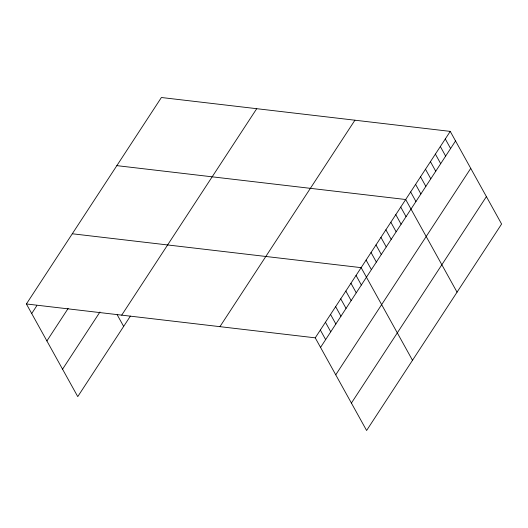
<?xml version="1.0" encoding="UTF-8"?>
<svg xmlns="http://www.w3.org/2000/svg" width="528" height="528" viewBox="0 0 528 528"><rect width="100%" height="100%" fill="white"/><g stroke="black" fill="none" stroke-linecap="round" stroke-linejoin="round"><path stroke-width="0.79" d="M26.4 303.963L161.396 97.508L450.245 131.386L501.6 224.037L366.604 430.492L315.249 337.841L26.4 303.963L77.755 396.614L130.403 316.094M31.7 313.526L36.802 305.725M46.9 340.943L68.145 308.444M62.555 369.191L99.957 311.995M121.717 315.143L256.72 108.689M219.925 326.66L354.928 120.206M315.249 337.841L450.245 131.386M320.549 347.404L455.545 140.95M335.742 374.821L470.745 168.366M351.404 403.075L486.4 196.614M116.846 165.64L405.695 199.518L457.05 292.169M72.296 233.772L361.145 267.65L412.5 360.294M445.295 138.956L450.595 148.52M440.345 146.527L445.645 156.09M435.395 154.097L440.695 163.66M430.445 161.667L435.745 171.23M425.495 169.237L430.795 178.801M420.545 176.807L425.845 186.371M415.595 184.378L420.895 193.941M410.645 191.948L415.945 201.511M400.745 207.088L406.045 216.652M395.795 214.658L401.095 224.215M390.845 222.229L396.145 231.785M385.895 229.799L391.195 239.356M380.945 237.369L386.245 246.926M375.995 244.939L381.295 254.496M371.045 252.509L376.345 262.066M366.095 260.08L371.395 269.636M356.044 275.451L361.343 285.008M350.948 283.246L356.248 292.809M345.847 291.047L351.146 300.61M340.745 298.848L346.045 308.405M335.65 306.649L340.943 316.206M330.548 314.444L335.848 324.007M325.446 322.245L330.746 331.802M320.344 330.046L325.644 339.603M117.196 314.761L123.658 326.416"/></g></svg>
